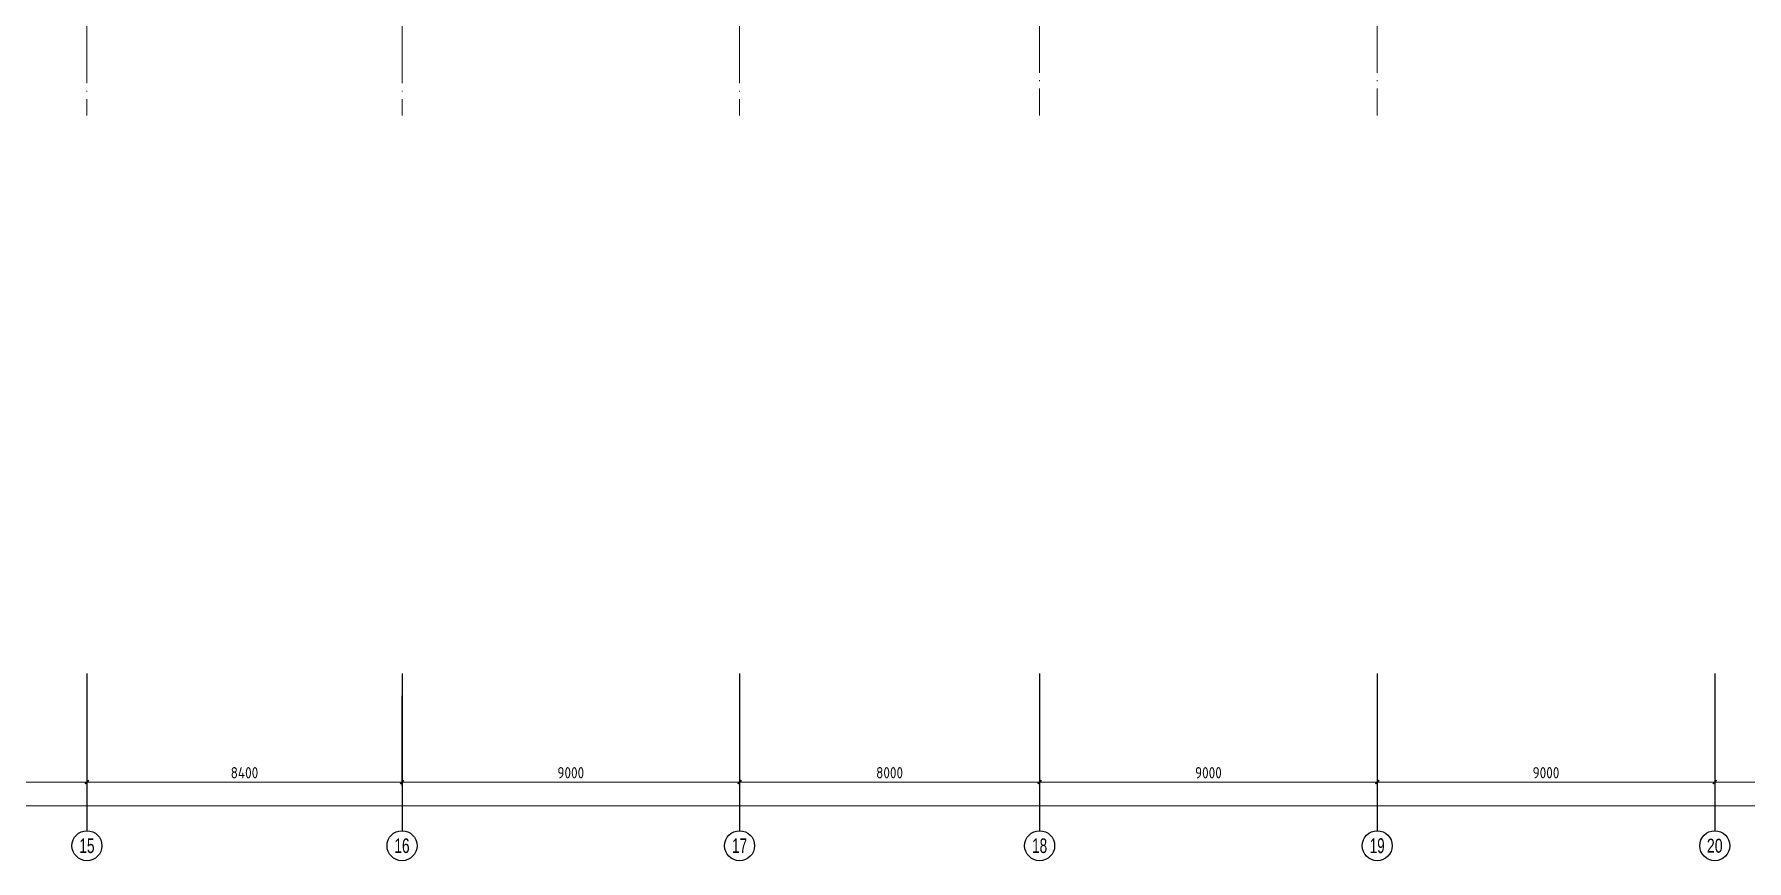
# Model space of a CAD drawing. Extents: x 13114849 to 13479250, y 160225 to 278773.
# Drawn here: x 13229592 to 13275250, y 160225 to 182245 of the extents above; entities that cross this region are included whole.
import ezdxf
from ezdxf.enums import TextEntityAlignment as Align

# ---------------------------------------------------------------- set-up
doc = ezdxf.new("R2010")
doc.units = 0
doc.header["$LTSCALE"] = 1000
doc.header["$MEASUREMENT"] = 0
doc.linetypes.add('DOTE', pattern=[2.42, 2, -0.2, 0.02, -0.2])
doc.layers.add('AXIS', color=3, linetype='Continuous')
doc.layers.add('AXIS_TEXT', color=7, linetype='Continuous')
doc.layers.add('建筑底图', color=8, linetype='Continuous', lineweight=13)
doc.styles.add('C', font='HZTXT_E', dxfattribs={"width": 0.7, "bigfont": 'HZTXT'})
doc.styles.add('COMPLEX', font='hztxt_e.shx', dxfattribs={"width": 0.6, "bigfont": 'HZTXT.shx'})
doc.styles.add('DIM_FONT', font='gbenor.shx', dxfattribs={"bigfont": 'gbcbig.shx'})
doc.dimstyles.new('_TCH_ARCH&&100', dxfattribs={"dimtxt": 300, "dimasz": 100, "dimexe": 100, "dimexo": 100, "dimgap": 100, "dimtad": 1, "dimdec": 0, "dimzin": 0, "dimdsep": 46, "dimtxsty": 'DIM_FONT', "dimblk": 'ARCHTICK', "dimcen": 0.09, "dimclrd": 3, "dimclre": 3, "dimclrt": 7, "dimaunit": 1, "dimazin": 2, "dimtfac": 1, "dimtdec": 0, "dimtix": 1, "dimtmove": 2, "dimatfit": 3, "dimfxl": 1, "dimtolj": 1, "dimtzin": 0, "dimlwd": 18, "dimlwe": 18, "dimarcsym": 0})

# ---------------------------------------------------------------- blocks, each defined once
blk = doc.blocks.new('_AXISO')
blk.add_circle((0, 0), 0.5)
at = {"layer": 'AXIS_TEXT', "style": 'COMPLEX', "width": 1.041667}
blk.add_attdef('A', text='', height=0.56, dxfattribs=at).set_placement((-0.25, -0.28), (0.25, -0.28), align=Align.FIT)
blk = doc.blocks.new('_ArchTick')
at = {"color": 0, "linetype": 'ByBlock', "const_width": 0.4}
blk.add_lwpolyline([(-0.5, -0.5), (0.5, 0.5)], dxfattribs=at)
blk = doc.blocks.new('*D262')
at = {"layer": 'AXIS', "color": 3, "lineweight": 18, "transparency": 16777216}
for p, q in [((13121697, 164820), (13121697, 161589)), ((13473697, 164820), (13473697, 161589)), ((13121697, 161689), (13473697, 161689))]:
    blk.add_line(p, q, dxfattribs=at)
at = {"layer": 'AXIS', "color": 3, "lineweight": 18, "transparency": 16777216, "xscale": 100, "yscale": 100, "zscale": 100, "rotation": 180}
blk.add_blockref('_ArchTick', (13121697, 161689), dxfattribs=at)
at = {"layer": 'AXIS', "color": 3, "lineweight": 18, "transparency": 16777216, "xscale": 100, "yscale": 100, "zscale": 100}
blk.add_blockref('_ArchTick', (13473697, 161689), dxfattribs=at)
at = {"layer": 'AXIS', "color": 7, "transparency": 16777216, "insert": (13297697, 161939), "char_height": 300, "attachment_point": 5, "style": 'DIM_FONT'}
blk.add_mtext('\\A1;352000', dxfattribs=at)
blk = doc.blocks.new('*D297')
at = {"layer": 'AXIS', "color": 3, "lineweight": 18, "transparency": 16777216}
for p, q in [((13274397, 164620), (13274397, 162220)), ((13283397, 164620), (13283397, 162220)), ((13274397, 162320), (13283397, 162320))]:
    blk.add_line(p, q, dxfattribs=at)
at = {"layer": 'AXIS', "color": 3, "lineweight": 18, "transparency": 16777216, "xscale": 100, "yscale": 100, "zscale": 100, "rotation": 180}
blk.add_blockref('_ArchTick', (13274397, 162320), dxfattribs=at)
at = {"layer": 'AXIS', "color": 3, "lineweight": 18, "transparency": 16777216, "xscale": 100, "yscale": 100, "zscale": 100}
blk.add_blockref('_ArchTick', (13283397, 162320), dxfattribs=at)
at = {"layer": 'AXIS', "color": 7, "transparency": 16777216, "insert": (13278897, 162570), "char_height": 300, "attachment_point": 5, "style": 'DIM_FONT'}
blk.add_mtext('\\A1;9000', dxfattribs=at)
blk = doc.blocks.new('*D298')
at = {"layer": 'AXIS', "color": 3, "lineweight": 18, "transparency": 16777216}
for p, q in [((13265397, 164620), (13265397, 162220)), ((13274397, 164620), (13274397, 162220)), ((13265397, 162320), (13274397, 162320))]:
    blk.add_line(p, q, dxfattribs=at)
at = {"layer": 'AXIS', "color": 3, "lineweight": 18, "transparency": 16777216, "xscale": 100, "yscale": 100, "zscale": 100, "rotation": 180}
blk.add_blockref('_ArchTick', (13265397, 162320), dxfattribs=at)
at = {"layer": 'AXIS', "color": 3, "lineweight": 18, "transparency": 16777216, "xscale": 100, "yscale": 100, "zscale": 100}
blk.add_blockref('_ArchTick', (13274397, 162320), dxfattribs=at)
at = {"layer": 'AXIS', "color": 7, "transparency": 16777216, "insert": (13269897, 162570), "char_height": 300, "attachment_point": 5, "style": 'DIM_FONT'}
blk.add_mtext('\\A1;9000', dxfattribs=at)
blk = doc.blocks.new('*D299')
at = {"layer": 'AXIS', "color": 3, "lineweight": 18, "transparency": 16777216}
for p, q in [((13256397, 164620), (13256397, 162220)), ((13265397, 164620), (13265397, 162220)), ((13256397, 162320), (13265397, 162320))]:
    blk.add_line(p, q, dxfattribs=at)
at = {"layer": 'AXIS', "color": 3, "lineweight": 18, "transparency": 16777216, "xscale": 100, "yscale": 100, "zscale": 100, "rotation": 180}
blk.add_blockref('_ArchTick', (13256397, 162320), dxfattribs=at)
at = {"layer": 'AXIS', "color": 3, "lineweight": 18, "transparency": 16777216, "xscale": 100, "yscale": 100, "zscale": 100}
blk.add_blockref('_ArchTick', (13265397, 162320), dxfattribs=at)
at = {"layer": 'AXIS', "color": 7, "transparency": 16777216, "insert": (13260897, 162570), "char_height": 300, "attachment_point": 5, "style": 'DIM_FONT'}
blk.add_mtext('\\A1;9000', dxfattribs=at)
blk = doc.blocks.new('*D300')
at = {"layer": 'AXIS', "color": 3, "lineweight": 18, "transparency": 16777216}
for p, q in [((13248397, 164620), (13248397, 162220)), ((13256397, 164620), (13256397, 162220)), ((13248397, 162320), (13256397, 162320))]:
    blk.add_line(p, q, dxfattribs=at)
at = {"layer": 'AXIS', "color": 3, "lineweight": 18, "transparency": 16777216, "xscale": 100, "yscale": 100, "zscale": 100, "rotation": 180}
blk.add_blockref('_ArchTick', (13248397, 162320), dxfattribs=at)
at = {"layer": 'AXIS', "color": 3, "lineweight": 18, "transparency": 16777216, "xscale": 100, "yscale": 100, "zscale": 100}
blk.add_blockref('_ArchTick', (13256397, 162320), dxfattribs=at)
at = {"layer": 'AXIS', "color": 7, "transparency": 16777216, "insert": (13252397, 162570), "char_height": 300, "attachment_point": 5, "style": 'DIM_FONT'}
blk.add_mtext('\\A1;8000', dxfattribs=at)
blk = doc.blocks.new('*D301')
at = {"layer": 'AXIS', "color": 3, "lineweight": 18, "transparency": 16777216}
for p, q in [((13239397, 164620), (13239397, 162220)), ((13248397, 164620), (13248397, 162220)), ((13239397, 162320), (13248397, 162320))]:
    blk.add_line(p, q, dxfattribs=at)
at = {"layer": 'AXIS', "color": 3, "lineweight": 18, "transparency": 16777216, "xscale": 100, "yscale": 100, "zscale": 100, "rotation": 180}
blk.add_blockref('_ArchTick', (13239397, 162320), dxfattribs=at)
at = {"layer": 'AXIS', "color": 3, "lineweight": 18, "transparency": 16777216, "xscale": 100, "yscale": 100, "zscale": 100}
blk.add_blockref('_ArchTick', (13248397, 162320), dxfattribs=at)
at = {"layer": 'AXIS', "color": 7, "transparency": 16777216, "insert": (13243897, 162570), "char_height": 300, "attachment_point": 5, "style": 'DIM_FONT'}
blk.add_mtext('\\A1;9000', dxfattribs=at)
blk = doc.blocks.new('*D302')
at = {"layer": 'AXIS', "color": 3, "lineweight": 18, "transparency": 16777216}
for p, q in [((13230997, 164620), (13230997, 162220)), ((13239397, 164620), (13239397, 162220)), ((13230997, 162320), (13239397, 162320))]:
    blk.add_line(p, q, dxfattribs=at)
at = {"layer": 'AXIS', "color": 3, "lineweight": 18, "transparency": 16777216, "xscale": 100, "yscale": 100, "zscale": 100, "rotation": 180}
blk.add_blockref('_ArchTick', (13230997, 162320), dxfattribs=at)
at = {"layer": 'AXIS', "color": 3, "lineweight": 18, "transparency": 16777216, "xscale": 100, "yscale": 100, "zscale": 100}
blk.add_blockref('_ArchTick', (13239397, 162320), dxfattribs=at)
at = {"layer": 'AXIS', "color": 7, "transparency": 16777216, "insert": (13235197, 162570), "char_height": 300, "attachment_point": 5, "style": 'DIM_FONT'}
blk.add_mtext('\\A1;8400', dxfattribs=at)
blk = doc.blocks.new('*D303')
at = {"layer": 'AXIS', "color": 3, "lineweight": 18, "transparency": 16777216}
for p, q in [((13224497, 164620), (13224497, 162220)), ((13230997, 164620), (13230997, 162220)), ((13224497, 162320), (13230997, 162320))]:
    blk.add_line(p, q, dxfattribs=at)
at = {"layer": 'AXIS', "color": 3, "lineweight": 18, "transparency": 16777216, "xscale": 100, "yscale": 100, "zscale": 100, "rotation": 180}
blk.add_blockref('_ArchTick', (13224497, 162320), dxfattribs=at)
at = {"layer": 'AXIS', "color": 3, "lineweight": 18, "transparency": 16777216, "xscale": 100, "yscale": 100, "zscale": 100}
blk.add_blockref('_ArchTick', (13230997, 162320), dxfattribs=at)
at = {"layer": 'AXIS', "color": 7, "transparency": 16777216, "insert": (13227747, 162570), "char_height": 300, "attachment_point": 5, "style": 'DIM_FONT'}
blk.add_mtext('\\A1;6500', dxfattribs=at)

msp = doc.modelspace()

# ---------------------------------------------------------------- linework, layer by layer
at = {"layer": 'AXIS'}
for p, q in [((13230997.4, 165209.5), (13230997.4, 161025)), ((13239397.4, 165209.5), (13239397.4, 161025)), ((13248397.4, 165209.5), (13248397.4, 161025)), ((13256397.4, 165209.5), (13256397.4, 161025)), ((13265397.4, 165209.5), (13265397.4, 161025)), ((13274397.4, 165209.5), (13274397.4, 161025))]:
    msp.add_line(p, q, dxfattribs=at)
at = {"layer": '建筑底图', "color": 8, "linetype": 'DOTE'}
for p, q in [((13256397.4, 212259.5), (13256397.4, 180083)), ((13265397.4, 212259.5), (13265397.4, 180083)), ((13230997.4, 209559.5), (13230997.4, 180083)), ((13239397.4, 209559.5), (13239397.4, 180083)), ((13248397.4, 209559.5), (13248397.4, 180083))]:
    msp.add_line(p, q, dxfattribs=at)

# ---------------------------------------------------------------- block references
at = {"layer": 'AXIS', "ltscale": 3}
ref = msp.add_blockref('_AXISO', (13230997.4, 160625), dxfattribs=dict(at, xscale=800, yscale=800, zscale=2400))
ref.add_attrib('A', '15', dxfattribs={"layer": 'AXIS_TEXT', "ltscale": 3, "height": 389.44, "style": 'C', "width": 0.781982}).set_placement((13230796.2, 160430.3), (13231198.6, 160430.3), align=Align.FIT)
ref = msp.add_blockref('_AXISO', (13239397.4, 160625), dxfattribs=dict(at, xscale=800, yscale=800, zscale=2400))
ref.add_attrib('A', '16', dxfattribs={"layer": 'AXIS_TEXT', "ltscale": 3, "height": 389.44, "style": 'C', "width": 0.781982}).set_placement((13239196.2, 160430.3), (13239598.6, 160430.3), align=Align.FIT)
ref = msp.add_blockref('_AXISO', (13248397.4, 160625), dxfattribs=dict(at, xscale=800, yscale=800, zscale=2400))
ref.add_attrib('A', '17', dxfattribs={"layer": 'AXIS_TEXT', "ltscale": 3, "height": 389.44, "style": 'C', "width": 0.781982}).set_placement((13248196.2, 160430.3), (13248598.6, 160430.3), align=Align.FIT)
ref = msp.add_blockref('_AXISO', (13256397.4, 160625), dxfattribs=dict(at, xscale=800, yscale=800, zscale=2400))
ref.add_attrib('A', '18', dxfattribs={"layer": 'AXIS_TEXT', "ltscale": 3, "height": 389.44, "style": 'C', "width": 0.781982}).set_placement((13256196.2, 160430.3), (13256598.6, 160430.3), align=Align.FIT)
ref = msp.add_blockref('_AXISO', (13265397.4, 160625), dxfattribs=dict(at, xscale=800, yscale=800, zscale=2400))
ref.add_attrib('A', '19', dxfattribs={"layer": 'AXIS_TEXT', "ltscale": 3, "height": 395.98, "style": 'C', "width": 0.777778}).set_placement((13265199.4, 160427), (13265595.4, 160427), align=Align.FIT)
ref = msp.add_blockref('_AXISO', (13274397.4, 160625), dxfattribs=dict(at, xscale=800, yscale=800, zscale=2400))
ref.add_attrib('A', '20', dxfattribs={"layer": 'AXIS_TEXT', "ltscale": 3, "height": 370.51, "style": 'C', "width": 0.857658}).set_placement((13274187.4, 160439.8), (13274607.3, 160439.8), align=Align.FIT)

# ---------------------------------------------------------------- dimensions: what is measured, and where the dimension line sits
at = {"layer": 'AXIS'}
for p1, p2, distance, picture, middle in [((13121697.1, 164920), (13473697.1, 164920), -3231, '*D262', (13297697.1, 161939)), ((13224497.1, 164720), (13230997.1, 164720), -2400, '*D303', (13227747.1, 162570)), ((13230997.1, 164720), (13239397.1, 164720), -2400, '*D302', (13235197.1, 162570)), ((13239397.1, 164720), (13248397.1, 164720), -2400, '*D301', (13243897.1, 162570)), ((13248397.1, 164720), (13256397.1, 164720), -2400, '*D300', (13252397.1, 162570)), ((13256397.1, 164720), (13265397.1, 164720), -2400, '*D299', (13260897.1, 162570)), ((13265397.1, 164720), (13274397.1, 164720), -2400, '*D298', (13269897.1, 162570)), ((13274397.1, 164720), (13283397.1, 164720), -2400, '*D297', (13278897.1, 162570))]:
    dim = msp.add_aligned_dim(p1=p1, p2=p2, distance=distance, dimstyle='_TCH_ARCH&&100', dxfattribs=at)
    dim.commit()
    dim.dimension.update_dxf_attribs({"geometry": picture, "text_midpoint": middle})

doc.saveas('drawing.dxf')
